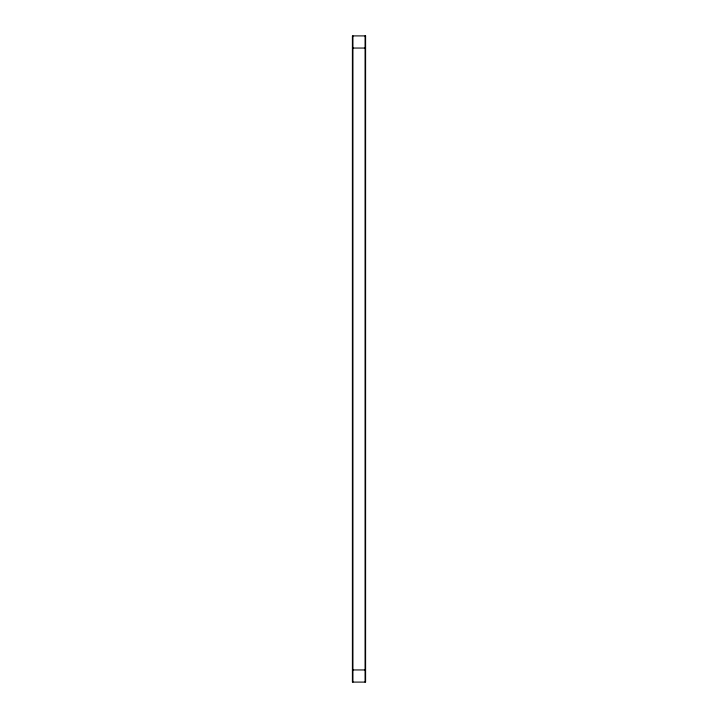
<?xml version="1.0" encoding="UTF-8"?>
<svg xmlns="http://www.w3.org/2000/svg" width="718" height="718" viewBox="0 0 718 718"><rect width="100%" height="100%" fill="white"/><g stroke="black" fill="none" stroke-linecap="round" stroke-linejoin="round"><path stroke-width="1.08" d="M352.924 48.052L365.076 48.052M352.924 669.948L365.076 669.948M365.076 35.9L365.076 682.1M352.924 35.9L352.924 682.1M365.588 35.9L352.412 35.9L352.412 682.1L365.588 682.1L365.588 35.9"/></g></svg>
